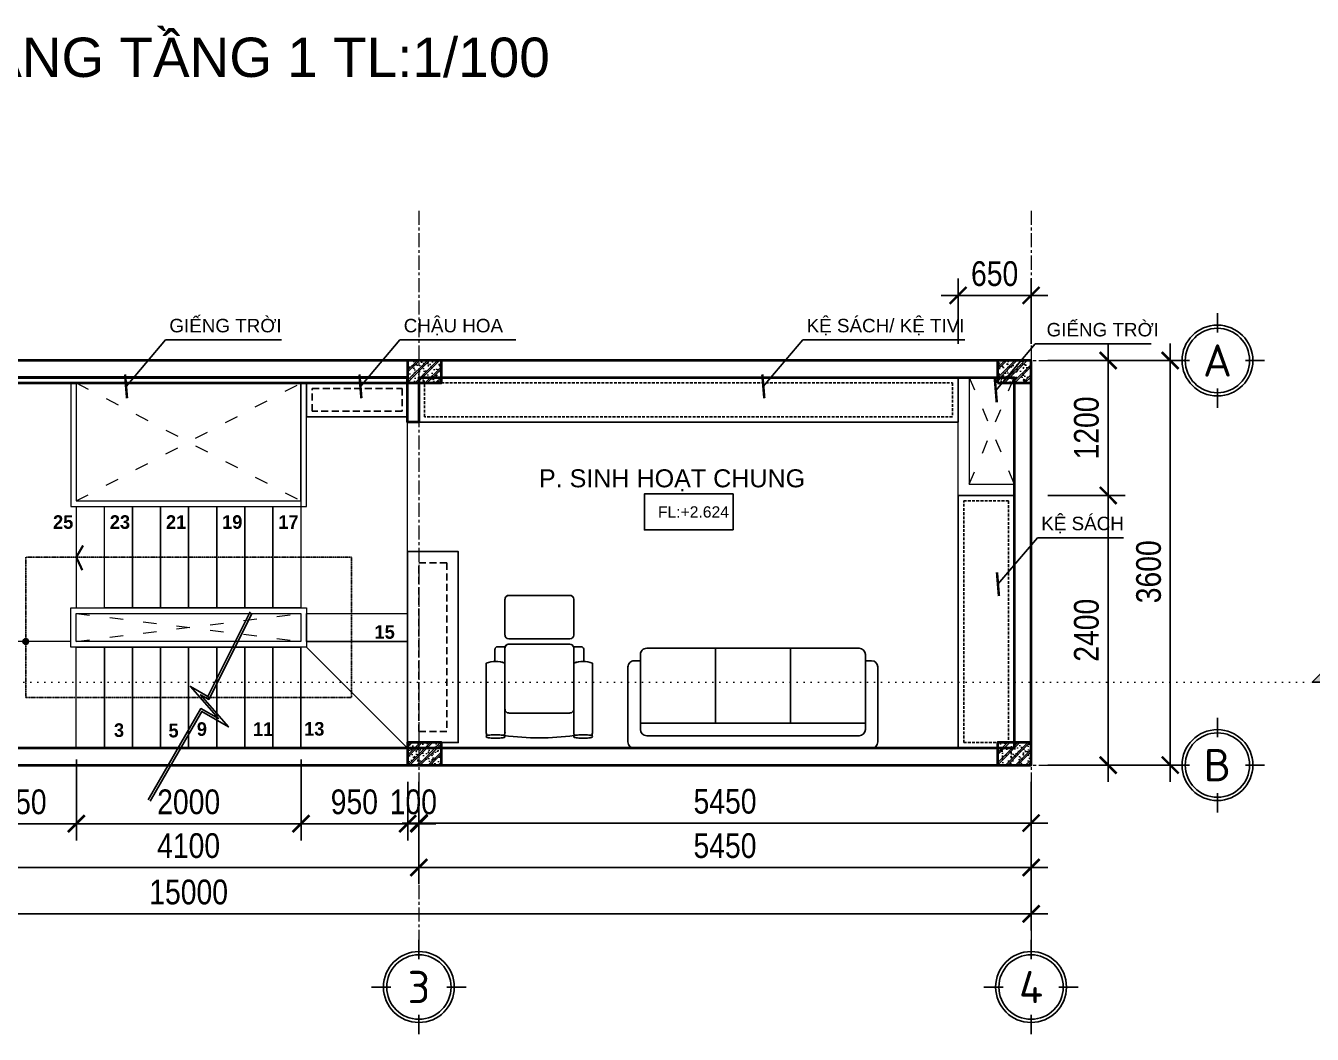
# Model space of a CAD drawing. Header units: inches. Extents: x 236662 to 497023, y -248575 to 81795.
# Drawn here: x 298294 to 309748, y -23908 to -14934 of the extents above; entities that cross this region are included whole.
import ezdxf
from ezdxf.enums import TextEntityAlignment as Align

# ---------------------------------------------------------------- set-up
doc = ezdxf.new("R2010")
doc.units = ezdxf.units.IN
doc.header["$LTSCALE"] = 10
doc.header["$MEASUREMENT"] = 0
for name, pattern in [('ACAD_ISO03W100', [30, 12, -18]), ('CENTER', [2, 1.25, -0.25, 0.25, -0.25]), ('CENTER2', [1.125, 0.75, -0.125, 0.125, -0.125]), ('DASHED2', [0.375, 0.25, -0.125]), ('DOT2', [0.125, 0, -0.125]), ('HIDDEN', [0.375, 0.25, -0.125])]:
    doc.linetypes.add(name, pattern=pattern)
for name, color, linetype in [('01. HP_TEXT', 9, 'Continuous'), ('07. HP_KY HIEU', 43, 'Continuous'), ('08. HP_DIM', 118, 'Continuous'), ('10. HP_VAT DUNG 1', 144, 'Continuous'), ('TEXT', 2, 'Continuous'), ('truc', 2, 'CENTER2')]:
    doc.layers.add(name, color=color, linetype=linetype)
for name, color, linetype, lineweight in [('02. HP_BE TONG', 1, 'Continuous', 35), ('03. HP_TUONG', 2, 'Continuous', 35), ('05. HP_TRUC', 251, 'CENTER', 5), ('06. HP_THAY 1', 134, 'Continuous', 15), ('06. HP_THAY 2', 147, 'Continuous', 13), ('09_HP_HATCH', 8, 'Continuous', 5), ('14. HP_OPENING', 250, 'ACAD_ISO03W100', 5), ('GHICHU', 7, 'Continuous', 9), ('N KHUAT', 8, 'Continuous', 5)]:
    doc.layers.add(name, color=color, linetype=linetype, lineweight=lineweight)
doc.styles.add('AVO', font='VNI-Avo-Bold.TTF')
doc.styles.add('BAOANNOTE', font='Arial.ttf', dxfattribs={"width": 0.8})
doc.styles.add('ISOCP50', font='ISOCPEUR.TTF')
doc.styles.add('TEXT (none)', font='Arial.ttf')
doc.styles.add('text2', font='VHELVCN.TTF')
doc.dimstyles.new('AL-100', dxfattribs={"dimtxt": 220, "dimasz": 150, "dimexe": 150, "dimexo": 150, "dimgap": 80, "dimtad": 1, "dimdec": 0, "dimzin": 9, "dimtxsty": 'text2', "dimblk": 'ARCHTICK', "dimcen": 1, "dimdle": 150, "dimclrd": 256, "dimclre": 256, "dimclrt": 7, "dimadec": 0, "dimazin": 0, "dimtfac": 1, "dimtdec": 0, "dimtix": 1, "dimtmove": 2, "dimatfit": 3, "dimldrblk": 'ARCHTICK', "dimfxl": 1, "dimtolj": 1, "dimtzin": 0, "dimlwd": -1, "dimlwe": -1, "dimarcsym": 0})

# ---------------------------------------------------------------- blocks, each defined once
blk = doc.blocks.new('_ArchTick')
at = {"color": 0, "linetype": 'ByBlock', "const_width": 0.15}
blk.add_lwpolyline([(-0.5, -0.5), (0.5, 0.5)], dxfattribs=at)
blk = doc.blocks.new('*D109')
at = {"layer": '08. HP_DIM', "transparency": 16777216}
for p, q in [((292245, -21663), (292245, -22986)), ((307245, -21663), (307245, -22986)), ((292095, -22836), (307395, -22836))]:
    blk.add_line(p, q, dxfattribs=at)
at = {"layer": 'Defpoints', "color": 0, "transparency": 16777216}
for p in [(292245, -21513), (307245, -21513), (307245, -22836)]:
    blk.add_point(p, dxfattribs=at)
at = {"layer": '08. HP_DIM', "transparency": 16777216, "xscale": 150, "yscale": 150, "zscale": 150, "rotation": 180}
blk.add_blockref('_ArchTick', (292245, -22836), dxfattribs=at)
at = {"layer": '08. HP_DIM', "transparency": 16777216, "xscale": 150, "yscale": 150, "zscale": 150}
blk.add_blockref('_ArchTick', (307245, -22836), dxfattribs=at)
at = {"layer": '08. HP_DIM', "color": 7, "transparency": 16777216, "insert": (299745, -22643), "char_height": 220, "attachment_point": 5, "style": 'text2'}
blk.add_mtext('\\A1;15000', dxfattribs=at)
blk = doc.blocks.new('*D112')
at = {"layer": '08. HP_DIM', "transparency": 16777216}
for p, q in [((301795, -21663), (301795, -22178)), ((307245, -21663), (307245, -22178)), ((301645, -22028), (307395, -22028))]:
    blk.add_line(p, q, dxfattribs=at)
at = {"layer": 'Defpoints', "color": 0, "transparency": 16777216}
for p in [(301795, -21513), (307245, -21513), (307245, -22028)]:
    blk.add_point(p, dxfattribs=at)
at = {"layer": '08. HP_DIM', "transparency": 16777216, "xscale": 150, "yscale": 150, "zscale": 150, "rotation": 180}
blk.add_blockref('_ArchTick', (301795, -22028), dxfattribs=at)
at = {"layer": '08. HP_DIM', "transparency": 16777216, "xscale": 150, "yscale": 150, "zscale": 150}
blk.add_blockref('_ArchTick', (307245, -22028), dxfattribs=at)
at = {"layer": '08. HP_DIM', "color": 7, "transparency": 16777216, "insert": (304520, -21836), "char_height": 220, "attachment_point": 5, "style": 'text2'}
blk.add_mtext('\\A1;5450', dxfattribs=at)
blk = doc.blocks.new('grid test1')
at = {"ltscale": 20}
for p, q in [((0, 440), (0, 260)), ((-260, 0), (-440, 0)), ((440, 0), (260, 0)), ((0, -260), (0, -440))]:
    blk.add_line(p, q, dxfattribs=at)
at = {"color": 251, "ltscale": 20, "true_color": 0x636466}
for radius in [330, 300]:
    blk.add_circle((0, 0), radius, dxfattribs=at)
at = {"layer": '01. HP_TEXT', "color": 2, "ltscale": 20, "true_color": 0xf1eb1f, "style": 'ISOCP50'}
blk.add_attdef('GRID', text='', height=300, dxfattribs=at).set_placement((-37, 0), align=Align.MIDDLE_CENTER)
blk = doc.blocks.new('zcsadsdasd3')
at = {"layer": '05. HP_TRUC', "ltscale": 10}
for p, q in [((-5450, 4933), (-5450, -1554)), ((0, 4933), (0, -1554)), ((-15930, 3600), (1239, 3600)), ((-15930, 0), (1239, 0))]:
    blk.add_line(p, q, dxfattribs=at)
at = {"layer": '07. HP_KY HIEU', "ltscale": 20}
ref = blk.add_blockref('grid test1', (1659, 3600), dxfattribs=dict(at, xscale=0.9555000001564621, yscale=0.9555000001564621, zscale=0.9555000001564621))
ref.add_attrib('GRID', 'A', dxfattribs={"layer": 'TEXT', "ltscale": 20, "height": 287, "style": 'ISOCP50'}).set_placement((1659, 3600), align=Align.MIDDLE_CENTER)
ref = blk.add_blockref('grid test1', (1659, 0), dxfattribs=dict(at, xscale=0.9555000001564621, yscale=0.9555000001564621, zscale=0.9555000001564621))
ref.add_attrib('GRID', 'B', dxfattribs={"layer": 'TEXT', "ltscale": 20, "height": 287, "style": 'ISOCP50'}).set_placement((1659, 0), align=Align.MIDDLE_CENTER)
ref = blk.add_blockref('grid test1', (-5450, -1975), dxfattribs=dict(at, xscale=0.9555000001564621, yscale=0.9555000001564621, zscale=0.9555000001564621))
ref.add_attrib('GRID', '3', dxfattribs={"layer": 'TEXT', "ltscale": 20, "height": 287, "style": 'ISOCP50'}).set_placement((-5450, -1975), align=Align.MIDDLE_CENTER)
ref = blk.add_blockref('grid test1', (0, -1975), dxfattribs=dict(at, xscale=0.9555000001564621, yscale=0.9555000001564621, zscale=0.9555000001564621))
ref.add_attrib('GRID', '4', dxfattribs={"layer": 'TEXT', "ltscale": 20, "height": 287, "style": 'ISOCP50'}).set_placement((0, -1975), align=Align.MIDDLE_CENTER)
blk = doc.blocks.new('*D119')
at = {"layer": '08. HP_DIM', "transparency": 16777216}
for p, q in [((298745, -21463), (298745, -22184)), ((300745, -21463), (300745, -22184)), ((298595, -22034), (300895, -22034))]:
    blk.add_line(p, q, dxfattribs=at)
at = {"layer": 'Defpoints', "color": 0, "transparency": 16777216}
for p in [(298745, -21313), (300745, -21313), (300745, -22034)]:
    blk.add_point(p, dxfattribs=at)
at = {"layer": '08. HP_DIM', "transparency": 16777216, "xscale": 150, "yscale": 150, "zscale": 150, "rotation": 180}
blk.add_blockref('_ArchTick', (298745, -22034), dxfattribs=at)
at = {"layer": '08. HP_DIM', "transparency": 16777216, "xscale": 150, "yscale": 150, "zscale": 150}
blk.add_blockref('_ArchTick', (300745, -22034), dxfattribs=at)
at = {"layer": '08. HP_DIM', "color": 7, "transparency": 16777216, "insert": (299745, -21841), "char_height": 220, "attachment_point": 5, "style": 'text2'}
blk.add_mtext('\\A1;2000', dxfattribs=at)
blk = doc.blocks.new('*D115')
at = {"layer": '08. HP_DIM', "transparency": 16777216}
for p, q in [((307931, -21663), (307931, -18963)), ((307395, -19113), (308081, -19113)), ((307395, -21513), (308081, -21513))]:
    blk.add_line(p, q, dxfattribs=at)
at = {"layer": 'Defpoints', "color": 0, "transparency": 16777216}
for p in [(307245, -19113), (307931, -19113), (307245, -21513)]:
    blk.add_point(p, dxfattribs=at)
at = {"layer": '08. HP_DIM', "transparency": 16777216, "xscale": 150, "yscale": 150, "zscale": 150}
for p, rotation in [((307931, -19113), 90), ((307931, -21513), 270)]:
    blk.add_blockref('_ArchTick', p, dxfattribs=dict(at, rotation=rotation))
at = {"layer": '08. HP_DIM', "color": 7, "transparency": 16777216, "insert": (307738, -20313), "char_height": 220, "attachment_point": 5, "rotation": 90, "style": 'text2'}
blk.add_mtext('\\A1;2400', dxfattribs=at)
blk = doc.blocks.new('*D116')
at = {"layer": '08. HP_DIM', "transparency": 16777216}
for p, q in [((307931, -19263), (307931, -17763)), ((307395, -17913), (308081, -17913)), ((307395, -19113), (308081, -19113))]:
    blk.add_line(p, q, dxfattribs=at)
at = {"layer": 'Defpoints', "color": 0, "transparency": 16777216}
for p in [(307245, -17913), (307931, -17913), (307245, -19113)]:
    blk.add_point(p, dxfattribs=at)
at = {"layer": '08. HP_DIM', "transparency": 16777216, "xscale": 150, "yscale": 150, "zscale": 150}
for p, rotation in [((307931, -17913), 90), ((307931, -19113), 270)]:
    blk.add_blockref('_ArchTick', p, dxfattribs=dict(at, rotation=rotation))
at = {"layer": '08. HP_DIM', "color": 7, "transparency": 16777216, "insert": (307738, -18513), "char_height": 220, "attachment_point": 5, "rotation": 90, "style": 'text2'}
blk.add_mtext('\\A1;1200', dxfattribs=at)
blk = doc.blocks.new('*D118')
at = {"layer": '08. HP_DIM', "transparency": 16777216}
for p, q in [((306595, -17763), (306595, -17183)), ((307245, -17763), (307245, -17183)), ((306445, -17333), (307395, -17333))]:
    blk.add_line(p, q, dxfattribs=at)
at = {"layer": 'Defpoints', "color": 0, "transparency": 16777216}
for p in [(307245, -17333), (306595, -17913), (307245, -17913)]:
    blk.add_point(p, dxfattribs=at)
at = {"layer": '08. HP_DIM', "transparency": 16777216, "xscale": 150, "yscale": 150, "zscale": 150, "rotation": 180}
blk.add_blockref('_ArchTick', (306595, -17333), dxfattribs=at)
at = {"layer": '08. HP_DIM', "transparency": 16777216, "xscale": 150, "yscale": 150, "zscale": 150}
blk.add_blockref('_ArchTick', (307245, -17333), dxfattribs=at)
at = {"layer": '08. HP_DIM', "color": 7, "transparency": 16777216, "insert": (306920, -17141), "char_height": 220, "attachment_point": 5, "style": 'text2'}
blk.add_mtext('\\A1;650', dxfattribs=at)
blk = doc.blocks.new('*D124')
at = {"layer": '08. HP_DIM', "transparency": 16777216}
for p, q in [((300745, -21463), (300745, -22184)), ((301695, -21663), (301695, -22184)), ((300595, -22034), (301845, -22034))]:
    blk.add_line(p, q, dxfattribs=at)
at = {"layer": 'Defpoints', "color": 0, "transparency": 16777216}
for p in [(300745, -21313), (301695, -21513), (301695, -22034)]:
    blk.add_point(p, dxfattribs=at)
at = {"layer": '08. HP_DIM', "transparency": 16777216, "xscale": 150, "yscale": 150, "zscale": 150, "rotation": 180}
blk.add_blockref('_ArchTick', (300745, -22034), dxfattribs=at)
at = {"layer": '08. HP_DIM', "transparency": 16777216, "xscale": 150, "yscale": 150, "zscale": 150}
blk.add_blockref('_ArchTick', (301695, -22034), dxfattribs=at)
at = {"layer": '08. HP_DIM', "color": 7, "transparency": 16777216, "insert": (301220, -21841), "char_height": 220, "attachment_point": 5, "style": 'text2'}
blk.add_mtext('\\A1;950', dxfattribs=at)
blk = doc.blocks.new('*D278')
at = {"layer": '08. HP_DIM', "transparency": 16777216}
for p, q in [((297795, -21463), (297795, -22184)), ((298745, -21463), (298745, -22184)), ((297645, -22034), (298895, -22034))]:
    blk.add_line(p, q, dxfattribs=at)
at = {"layer": 'Defpoints', "color": 0, "transparency": 16777216}
for p in [(297795, -21313, 6), (298745, -21313, 6), (298745, -22034)]:
    blk.add_point(p, dxfattribs=at)
at = {"layer": '08. HP_DIM', "transparency": 16777216, "xscale": 150, "yscale": 150, "zscale": 150, "rotation": 180}
blk.add_blockref('_ArchTick', (297795, -22034), dxfattribs=at)
at = {"layer": '08. HP_DIM', "transparency": 16777216, "xscale": 150, "yscale": 150, "zscale": 150}
blk.add_blockref('_ArchTick', (298745, -22034), dxfattribs=at)
at = {"layer": '08. HP_DIM', "color": 7, "transparency": 16777216, "insert": (298270, -21841), "char_height": 220, "attachment_point": 5, "style": 'text2'}
blk.add_mtext('\\A1;950', dxfattribs=at)
blk = doc.blocks.new('*D279')
at = {"layer": '08. HP_DIM', "transparency": 16777216}
for p, q in [((301695, -21663), (301695, -22184)), ((301795, -21663), (301795, -22184)), ((301695, -22034), (301545, -22034)), ((301695, -22034), (301795, -22034)), ((301795, -22034), (301945, -22034))]:
    blk.add_line(p, q, dxfattribs=at)
at = {"layer": 'Defpoints', "color": 0, "transparency": 16777216}
for p in [(301695, -21513, 6), (301795, -21513, 6), (301795, -22034)]:
    blk.add_point(p, dxfattribs=at)
at = {"layer": '08. HP_DIM', "transparency": 16777216, "xscale": 150, "yscale": 150, "zscale": 150}
blk.add_blockref('_ArchTick', (301695, -22034), dxfattribs=at)
at = {"layer": '08. HP_DIM', "transparency": 16777216, "xscale": 150, "yscale": 150, "zscale": 150, "rotation": 180}
blk.add_blockref('_ArchTick', (301795, -22034), dxfattribs=at)
at = {"layer": '08. HP_DIM', "color": 7, "transparency": 16777216, "insert": (301745, -21841), "char_height": 220, "attachment_point": 5, "style": 'text2'}
blk.add_mtext('\\A1;100', dxfattribs=at)
blk = doc.blocks.new('sdfssdas')
at = {"lineweight": -3}
h = blk.add_hatch(color=256, dxfattribs=at)
edge = h.paths.add_edge_path()
edge.add_line((1902405, -245251), (1902534, -245251))
edge.add_ellipse((1902860, -245251), major_axis=(-231, 231), ratio=1, start_angle=7.3398, end_angle=45, ccw=False)
edge.add_line((1902602, -245052), (1902405, -245251))
edge = h.paths.add_edge_path()
edge.add_ellipse((1902860, -245251), major_axis=(-231, 231), ratio=1, start_angle=315, end_angle=353.4928, ccw=False)
edge.add_ellipse((1902860, -245251), major_axis=(-319, 69), ratio=1, start_angle=237.205, end_angle=282.205, ccw=False)
edge.add_line((1903091, -245020), (1902860, -244789))
edge.add_line((1902860, -244789), (1902657, -244996))
edge = h.paths.add_edge_path()
edge.add_ellipse((1902860, -245251), major_axis=(-109, 308), ratio=1, start_angle=250.4425, end_angle=295.4425, ccw=False)
edge.add_line((1903187, -245251), (1903322, -245251))
edge.add_line((1903322, -245251), (1903091, -245020))
blk.add_line((1902534, -245251), (1903187, -245251), dxfattribs=at)
blk.add_lwpolyline([(1902534, -245251), (1902405, -245251), (1902860, -244789), (1903322, -245251), (1903187, -245251)], dxfattribs=at)
blk.add_circle((1902860, -245251), 327, dxfattribs=at)
at = {"layer": 'GHICHU', "color": 0, "linetype": 'Continuous', "attachment_point": 1, "style": 'AVO'}
for s, insert, char_height, width in [('{\\fVNI-Avo|b0|i0|c0|p2;1}', (1902805, -244975), 234.38, 39462.4), ('{\\fVNI-Avo|b0|i0|c0|p2;KT-17}', (1902659, -245310), 130, 21888.48)]:
    blk.add_mtext(s, dxfattribs=dict(at, insert=insert, char_height=char_height, width=width))
blk = doc.blocks.new('ádasdzz')
at = {"layer": 'truc', "color": 2, "linetype": 'DOT2', "lineweight": 5, "ltscale": 50}
blk.add_lwpolyline([(450, -644), (6834, -644), (6834, -2300), (21310, -2300)], dxfattribs=at)
at = {"xscale": 0.9750026861104956, "yscale": 0.9750026861104956, "zscale": 0.9750026861104956}
blk.add_blockref('sdfssdas', (-1833540, 236820), dxfattribs=at)
blk = doc.blocks.new('*D1336')
at = {"layer": '08. HP_DIM', "transparency": 16777216}
for p, q in [((-15000, -3750), (-15000, -5073)), ((0, -3750), (0, -5073)), ((-15150, -4923), (150, -4923))]:
    blk.add_line(p, q, dxfattribs=at)
at = {"layer": 'Defpoints', "color": 0, "transparency": 16777216}
for p in [(-15000, -3600), (0, -3600), (0, -4923)]:
    blk.add_point(p, dxfattribs=at)
at = {"layer": '08. HP_DIM', "transparency": 16777216, "xscale": 150, "yscale": 150, "zscale": 150, "rotation": 180}
blk.add_blockref('_ArchTick', (-15000, -4923), dxfattribs=at)
at = {"layer": '08. HP_DIM', "transparency": 16777216, "xscale": 150, "yscale": 150, "zscale": 150}
blk.add_blockref('_ArchTick', (0, -4923), dxfattribs=at)
at = {"layer": '08. HP_DIM', "color": 7, "transparency": 16777216, "insert": (-7500, -4731), "char_height": 220, "attachment_point": 5, "style": 'text2'}
blk.add_mtext('\\A1;15000', dxfattribs=at)
blk = doc.blocks.new('COT')
at = {"layer": '09_HP_HATCH'}
h = blk.add_hatch(dxfattribs=at)
h.set_pattern_fill('CHAU-01', color=256, scale=15, pattern_type=2)
h.set_pattern_definition([(50, (-55276.965, -37444.2), (107.58903, -9.41282), [11.25, -123.75]), (355, (-55276.97, -37444.2), (-20.8127, 112.82882), [9, -99]), (100.4514, (-55268, -37444.99), (86.7764, 103.41593), [9.56103, -105.17132]), (46.1842, (-55276.97, -37414.2), (160.08616, -24.82785), [16.875, -185.625]), (96.6356, (-55263.62, -37416.27), (140.1994, 146.11768), [14.34154, -157.75695]), (351.1842, (-55276.97, -37414.2), (140.1993, 146.1178), [13.5, -148.5]), (21, (-55261.965, -37421.7), (89.53606, -60.39283), [11.25, -123.75]), (326, (-55261.97, -37421.7), (36.4973, 108.7725), [9, -99]), (71.4514, (-55254.5, -37426.73), (126.0334, 48.37957), [9.56103, -105.17132]), (37.5, (-55276.965, -37444.2), (1.823978, 49.934078), [0, -97.8, 0, -100.5, 0, -99.375]), (7.5, (-55276.965, -37444.2), (39.46043, 59.161757), [0, -57.3, 0, -95.55, 0, -37.875]), (327.5, (-55310.415, -37444.2), (80.073365, -3.38323), [0, -37.5, 0, -117, 0, -155.25]), (317.5, (-55325.415, -37444.2), (87.477925, 15.01575), [0, -48.75, 0, -77.7, 0, -110.25]), (45, (-55276.965, -37444.2), (-45.07806, 45.07806), []), (45, (-55276.965, -37425.827), (-45.07806, 45.07806), [])])
h.paths.add_polyline_path([(0, -200), (300, -200), (300, 0), (0, 0)])
at = {"layer": '02. HP_BE TONG'}
blk.add_lwpolyline([(0, -200), (300, -200), (300, 0), (0, 0)], close=True, dxfattribs=at)
blk = doc.blocks.new('ádasdwdczxzc')
at = {"layer": '03. HP_TUONG'}
for p in [(-15000, 3600), (-9750, 3600), (-5550, 3600), (-300, 3600), (-15000, 200), (-9750, 200), (-5550, 200), (-300, 200)]:
    blk.add_blockref('COT', p, dxfattribs=at)
blk = doc.blocks.new('*D1338')
at = {"layer": '08. HP_DIM', "transparency": 16777216}
for p, q in [((-9550, -3750), (-9550, -4661)), ((-5450, -3750), (-5450, -4661)), ((-9700, -4511), (-5300, -4511))]:
    blk.add_line(p, q, dxfattribs=at)
at = {"layer": 'Defpoints', "color": 0, "transparency": 16777216}
for p in [(-9550, -3600), (-5450, -3600), (-5450, -4511)]:
    blk.add_point(p, dxfattribs=at)
at = {"layer": '08. HP_DIM', "transparency": 16777216, "xscale": 150, "yscale": 150, "zscale": 150, "rotation": 180}
blk.add_blockref('_ArchTick', (-9550, -4511), dxfattribs=at)
at = {"layer": '08. HP_DIM', "transparency": 16777216, "xscale": 150, "yscale": 150, "zscale": 150}
blk.add_blockref('_ArchTick', (-5450, -4511), dxfattribs=at)
at = {"layer": '08. HP_DIM', "color": 7, "transparency": 16777216, "insert": (-7500, -4318), "char_height": 220, "attachment_point": 5, "style": 'text2'}
blk.add_mtext('\\A1;4100', dxfattribs=at)
blk = doc.blocks.new('*D1339')
at = {"layer": '08. HP_DIM', "transparency": 16777216}
for p, q in [((-5450, -3750), (-5450, -4661)), ((0, -3750), (0, -4661)), ((-5600, -4511), (150, -4511))]:
    blk.add_line(p, q, dxfattribs=at)
at = {"layer": 'Defpoints', "color": 0, "transparency": 16777216}
for p in [(-5450, -3600), (0, -3600), (0, -4511)]:
    blk.add_point(p, dxfattribs=at)
at = {"layer": '08. HP_DIM', "transparency": 16777216, "xscale": 150, "yscale": 150, "zscale": 150, "rotation": 180}
blk.add_blockref('_ArchTick', (-5450, -4511), dxfattribs=at)
at = {"layer": '08. HP_DIM', "transparency": 16777216, "xscale": 150, "yscale": 150, "zscale": 150}
blk.add_blockref('_ArchTick', (0, -4511), dxfattribs=at)
at = {"layer": '08. HP_DIM', "color": 7, "transparency": 16777216, "insert": (-2725, -4318), "char_height": 220, "attachment_point": 5, "style": 'text2'}
blk.add_mtext('\\A1;5450', dxfattribs=at)
blk = doc.blocks.new('*D1340')
at = {"layer": '08. HP_DIM', "transparency": 16777216}
for p, q in [((1239, 150), (1239, -3750)), ((365, 0), (1389, 0)), ((365, -3600), (1389, -3600))]:
    blk.add_line(p, q, dxfattribs=at)
at = {"layer": 'Defpoints', "color": 0, "transparency": 16777216}
for p in [(215, 0), (215, -3600), (1239, -3600)]:
    blk.add_point(p, dxfattribs=at)
at = {"layer": '08. HP_DIM', "transparency": 16777216, "xscale": 150, "yscale": 150, "zscale": 150}
for p, rotation in [((1239, 0), 90), ((1239, -3600), 270)]:
    blk.add_blockref('_ArchTick', p, dxfattribs=dict(at, rotation=rotation))
at = {"layer": '08. HP_DIM', "color": 7, "transparency": 16777216, "insert": (1047, -1880), "char_height": 220, "attachment_point": 5, "rotation": 90, "style": 'text2'}
blk.add_mtext('\\A1;3600', dxfattribs=at)
blk = doc.blocks.new('Level mark - Plan 2')
blk.add_lwpolyline([(12.53, 0.4), (12.53, 3.6), (4.64, 3.6), (4.64, 0.4)], close=True)
at = {"style": 'BAOANNOTE', "flags": 8}
blk.add_attdef('FL%%P0.000', text='', height=2, dxfattribs=at).set_placement((9, 2), align=Align.MIDDLE_CENTER)
blk = doc.blocks.new('A$C51650A6A')
for p, q in [((0, 167), (0, 834)), ((56, 890), (2169, 890)), ((2225, 834), (2225, 167)), ((111, 56), (111, 723)), ((167, 779), (2058, 779)), ((2114, 723), (2114, 56)), ((111, 667), (2114, 667)), ((779, 667), (779, 0)), ((1446, 667), (1446, 0)), ((111, 111), (56, 111)), ((2058, 0), (167, 0)), ((2169, 111), (2114, 111))]:
    blk.add_line(p, q)
for centre, start, end in [((56, 834), 90, 180), ((2169, 834), 0, 90), ((167, 723), 90, 180), ((2058, 723), 0, 90), ((56, 167), 180, 270), ((2169, 167), 270, 0), ((167, 56), 180, 270), ((2058, 56), 270, 0)]:
    blk.add_arc(centre, 55.6, start, end)
blk = doc.blocks.new('A$C6F8167EC')
for p, q in [((70, 834), (97, 834)), ((97, 807), (70, 807)), ((97, 807), (70, 807)), ((876, 834), (849, 834)), ((849, 807), (876, 807)), ((849, 807), (876, 807)), ((0, 780), (0, 167)), ((167, 780), (167, 612)), ((167, 612), (167, 780)), ((779, 612), (779, 780)), ((779, 612), (779, 780)), ((946, 780), (946, 167)), ((167, 612), (167, 578)), ((167, 167), (167, 612)), ((167, 578), (167, 167)), ((167, 578), (167, 33)), ((745, 612), (200, 612)), ((200, 612), (745, 612)), ((745, 612), (200, 612)), ((779, 167), (779, 612)), ((779, 578), (779, 612)), ((779, 167), (779, 578)), ((779, 33), (779, 578)), ((78, 153), (78, 44)), ((868, 44), (868, 153)), ((100, 22), (169, 22)), ((777, 22), (845, 22)), ((167, -81), (167, -401)), ((200, 0), (745, 0)), ((200, 0), (745, 0)), ((745, -47), (200, -47)), ((200, -47), (745, -47)), ((779, -401), (779, -81)), ((200, -434), (745, -434)), ((200, -434), (745, -434))]:
    blk.add_line(p, q)
for centre, radius, start, end in [((9, 820), 8.9, 108.0146, 177.6657), ((9, 821), 8.9, 182.3343, 251.9854), ((107, 776), 107, 160.3596, 177.9477), ((32, 740), 91.9, 97.4384, 106.5456), ((9, 821), 8.9, 251.9854, 255.2386), ((32, 900), 91.9, 253.4544, 262.5616), ((32, 900), 91.9, 253.7695, 262.5616), ((77, 271), 564, 90.6884, 95.7284), ((77, 1370), 564, 264.2716, 269.3116), ((77, 1370), 564, 264.2716, 269.3116), ((90, 271), 564, 84.2716, 89.3116), ((90, 1370), 564, 270.6884, 275.7284), ((90, 1370), 564, 270.6884, 275.7284), ((135, 740), 91.9, 73.4544, 82.5616), ((135, 900), 91.9, 277.4384, 286.2305), ((135, 900), 91.9, 277.4384, 286.5456), ((158, 821), 8.9, 284.7614, 288.0146), ((505, -1840), 2674, 90.6803, 97.3874), ((158, 820), 8.9, 2.3343, 71.9854), ((158, 821), 8.9, 288.0146, 357.6657), ((60, 776), 107, 2.0523, 19.6404), ((60, 776), 107, 2.0523, 19.6404), ((441, -1840), 2674, 82.6126, 89.3197), ((788, 820), 8.9, 108.0146, 177.6657), ((788, 821), 8.9, 182.3343, 251.9854), ((885, 776), 107, 160.3596, 177.9477), ((885, 776), 107, 160.3596, 177.9477), ((811, 740), 91.9, 97.4384, 106.5456), ((811, 900), 91.9, 253.4544, 262.5616), ((788, 821), 8.9, 251.9854, 255.2386), ((811, 900), 91.9, 253.7695, 262.5616), ((855, 271), 564, 90.6884, 95.7284), ((855, 1370), 564, 264.2716, 269.3116), ((855, 1370), 564, 264.2716, 269.3116), ((869, 271), 564, 84.2716, 89.3116), ((869, 1370), 564, 270.6884, 275.7284), ((869, 1370), 564, 270.6884, 275.7284), ((913, 740), 91.9, 73.4544, 82.5616), ((913, 900), 91.9, 277.4384, 286.5456), ((913, 900), 91.9, 277.4384, 286.2305), ((937, 820), 8.9, 2.3343, 71.9854), ((937, 821), 8.9, 288.0146, 357.6657), ((937, 821), 8.9, 284.7614, 288.0146), ((839, 776), 107, 2.0523, 19.6404), ((200, 578), 33.4, 90, 180), ((200, 578), 33.4, 90, 180), ((200, 578), 33.4, 90, 180), ((745, 578), 33.4, 0, 90), ((745, 578), 33.4, 0, 90), ((745, 578), 33.4, 0, 90), ((83, 413), 260, 251.3034, 288.6966), ((83, 413), 260, 268.7755, 288.6966), ((862, 413), 260, 251.3034, 288.6966), ((862, 413), 260, 251.3034, 271.2245), ((100, 44), 22.2, 180, 270), ((200, 33), 33.4, 180, 270), ((200, 33), 33.4, 199.4712, 270), ((745, 33), 33.4, 270, 0), ((745, 33), 33.4, 270, 340.5288), ((845, 44), 22.2, 270, 0), ((200, -81), 33.4, 90, 180), ((200, -81), 33.4, 90, 180), ((745, -81), 33.4, 0, 90), ((745, -81), 33.4, 0, 90), ((745, -81), 33.4, 0, 90), ((200, -401), 33.4, 180, 270), ((200, -401), 33.4, 199.4712, 270), ((745, -401), 33.4, 270, 0), ((745, -401), 33.4, 270, 340.5288)]:
    blk.add_arc(centre, radius, start, end)
blk = doc.blocks.new('NOITHAT TANG 2')
at = {"layer": '10. HP_VAT DUNG 1'}
for points in [[(-5450, 3050), (-5450, 3450), (-650, 3450), (-650, 3050)], [(-6450, 3400), (-5550, 3400), (-5550, 3100), (-6450, 3100)], [(-650, 2400), (-150, 2400), (-150, 150), (-650, 150)], [(-5550, 1900), (-5100, 1900), (-5100, 200), (-5550, 200)]]:
    blk.add_lwpolyline(points, close=True, dxfattribs=at)
at = {"layer": '10. HP_VAT DUNG 1', "linetype": 'DASHED2', "ltscale": 25}
for points in [[(-6400, 3350), (-5600, 3350), (-5600, 3150), (-6400, 3150)], [(-5450, 1800), (-5200, 1800), (-5200, 300), (-5450, 300)]]:
    blk.add_lwpolyline(points, close=True, dxfattribs=at)
at = {"layer": '10. HP_VAT DUNG 1', "linetype": 'HIDDEN', "ltscale": 10}
for points in [[(-5400, 3100), (-5400, 3400), (-700, 3400), (-700, 3100)], [(-600, 2350), (-200, 2350), (-200, 200), (-600, 200)]]:
    blk.add_lwpolyline(points, close=True, dxfattribs=at)
at = {"layer": '10. HP_VAT DUNG 1', "rotation": 180}
for name, p in [('A$C6F8167EC', (-3905, 1075, -6)), ('A$C51650A6A', (-1364, 1040))]:
    blk.add_blockref(name, p, dxfattribs=at)
blk = doc.blocks.new('mb tang 2')
at = {"layer": '07. HP_KY HIEU'}
h = blk.add_hatch(color=256, dxfattribs=at)
h.dxf.hatch_style = 1
edge = h.paths.add_edge_path()
edge.add_arc((-8950, -2500), 25, 0, 360)
at = {"layer": '03. HP_TUONG'}
for points in [[(-11000, -3450), (-14900, -3450), (-14900, -2935), (-15000, -2935), (-15000, -3600), (0, -3600), (0, 0), (-15000, 0), (-15000, -509.2), (-14900, -509.2), (-14900, -150), (-5550, -150)], [(-5450, -150), (-150, -150), (-150, -3450), (-9450, -3450)], [(-5450, -150), (-5450, -550), (-5550, -550), (-5550, -150)]]:
    blk.add_lwpolyline(points, dxfattribs=at)
blk.add_lwpolyline([(-9450, -200), (-5550, -200), (-5550, -150), (-9450, -150)], close=True, dxfattribs=at)
at = {"layer": '06. HP_THAY 1'}
for points in [[(-8550, -200), (-8550, -1300), (-6450, -1300), (-6450, -200)], [(-8500, -200), (-8500, -1250), (-6500, -1250), (-6500, -200)]]:
    blk.add_lwpolyline(points, dxfattribs=at)
for points in [[(-8550, -2200), (-6450, -2200), (-6450, -2550), (-8550, -2550)], [(-8500, -2250), (-6500, -2250), (-6500, -2500), (-8500, -2500)]]:
    blk.add_lwpolyline(points, close=True, dxfattribs=at)
at = {"layer": '06. HP_THAY 2'}
for p, q in [((-8500, -1300), (-8500, -2200)), ((-6450, -2550), (-5550, -3450))]:
    blk.add_line(p, q, dxfattribs=at)
for points in [[(-6450, -2250), (-5550, -2250), (-5550, -200), (-6500, -200), (-6500, -2200), (-6450, -2200)], [(-650, -150), (-550, -150), (-550, -1100), (-150, -1100), (-150, -1200), (-650, -1200)], [(-8250, -2200), (-8250, -1300), (-8000, -1300), (-8000, -2200)], [(-8000, -2200), (-8000, -1300), (-7750, -1300), (-7750, -2200)], [(-7750, -2200), (-7750, -1300), (-7500, -1300), (-7500, -2200)], [(-7500, -2200), (-7500, -1300), (-7250, -1300), (-7250, -2200)], [(-7250, -2200), (-7250, -1300), (-7000, -1300), (-7000, -2200)], [(-7000, -2200), (-7000, -1300), (-6750, -1300), (-6750, -2200)], [(-6750, -2200), (-6750, -1300), (-6500, -1300), (-6500, -2200)], [(-6450, -2250), (-5550, -2250), (-5550, -2500), (-6450, -2500)], [(-8500, -3450), (-8500, -2550), (-8250, -2550), (-8250, -3450)], [(-8250, -3450), (-8250, -2550), (-8000, -2550), (-8000, -3450)], [(-8000, -3450), (-8000, -2550), (-7750, -2550), (-7750, -3450)], [(-7750, -3450), (-7750, -2550), (-7500, -2550), (-7500, -3450)], [(-7500, -3450), (-7500, -2550), (-7250, -2550), (-7250, -3450)], [(-7250, -3450), (-7250, -2550), (-7000, -2550), (-7000, -3450)], [(-7000, -3450), (-7000, -2550), (-6750, -2550), (-6750, -3450)], [(-6750, -3450), (-6750, -2550), (-6500, -2550), (-6500, -3450)]]:
    blk.add_lwpolyline(points, close=True, dxfattribs=at)
for points in [[(-8550, -2500), (-9450, -2500), (-9450, -3450), (-8500, -3450), (-8500, -2550)], [(-6450, -2500), (-5550, -2500), (-5550, -3450), (-6500, -3450), (-6500, -2550)], [(-6450, -2500), (-6450, -2550), (-6500, -2550)]]:
    blk.add_lwpolyline(points, dxfattribs=at)
at = {"layer": '07. HP_KY HIEU', "linetype": 'DASHED2'}
blk.add_lwpolyline([(-8950, -1750), (-8950, -3000), (-6050, -3000), (-6050, -1750)], close=True, dxfattribs=at)
at = {"layer": '07. HP_KY HIEU'}
for points in [[(-6951.7, -2237.3), (-7328.1, -2989.1), (-7483.3, -2899.5), (-7234.9, -3186.1), (-7390.1, -3096.5), (-7859.8, -3910.1)], [(-6935, -2246.9), (-7321, -3015.5), (-7393.4, -2973.7), (-7145, -3260.3), (-7383, -3122.9), (-7843.1, -3919.7)]]:
    blk.add_lwpolyline(points, dxfattribs=at)
blk.add_circle((-8950, -2500), 25, dxfattribs=at)
at = {"layer": '14. HP_OPENING'}
for p, q in [((-8500, -200), (-6500, -1250)), ((-8500, -1250), (-6500, -200)), ((-550, -150), (-150, -1100)), ((-550, -1100), (-150, -150)), ((-8500, -2250), (-6500, -2500)), ((-8500, -2500), (-6500, -2250))]:
    blk.add_line(p, q, dxfattribs=at)
at = {"layer": 'N KHUAT', "linetype": 'Continuous', "const_width": 20}
blk.add_lwpolyline([(-8446.4, -1865.5), (-8500, -1750), (-8439.4, -1646)], dxfattribs=at)
ref = blk.add_blockref('Level mark - Plan 2', (-3905.9, -1547.2), dxfattribs=dict(xscale=100, yscale=100, zscale=100))
ref.add_attrib('FL%%P0.000', 'FL:+2.624', dxfattribs={"height": 100, "style": 'BAOANNOTE'}).set_placement((-3005.9, -1347.2), align=Align.MIDDLE_CENTER)
at = {"layer": '08. HP_DIM'}
blk.add_blockref('ádasdwdczxzc', (0, -3600), dxfattribs=at)
at = {"layer": '01. HP_TEXT', "style": 'TEXT (none)'}
blk.add_text('P. SINH HOẠT CHUNG ', height=159.876, dxfattribs=at).set_placement((-4381.3, -1128.1))
at = {"layer": 'GHICHU', "color": 0, "linetype": 'Continuous', "style": 'AVO'}
for s, p in [('25', (-8706.7, -1497.8)), ('23', (-8201.3, -1497.8)), ('21', (-7701.3, -1497.8)), ('19', (-7201.3, -1497.8)), ('17', (-6701.3, -1497.8)), ('15', (-5844.7, -2476.2)), ('3', (-8164.4, -3349.4)), ('5', (-7679.1, -3353.5)), ('9', (-7426.8, -3340.1)), ('11', (-6926.8, -3340.1)), ('13', (-6471.2, -3337.9))]:
    blk.add_text(s, height=121, dxfattribs=at).set_placement(p)
at = {"layer": '08. HP_DIM'}
dim = blk.add_linear_dim(base=(1239.1, -3600), p1=(215, 0), p2=(215, -3600), angle=90, dimstyle='AL-100', dxfattribs=at)
dim.commit()
dim.dimension.update_dxf_attribs({"geometry": '*D1340', "text_midpoint": (1046.7, -1880), "dimtype": 128})
for base, p1, p2, picture, middle in [((0, -4922.9), (-15000, -3600), (0, -3600), '*D1336', (-7500, -4730.6)), ((-5450, -4510.7), (-9550, -3600), (-5450, -3600), '*D1338', (-7500, -4318.3)), ((0, -4510.7), (-5450, -3600), (0, -3600), '*D1339', (-2725, -4318.3))]:
    dim = blk.add_linear_dim(base=base, p1=p1, p2=p2, dimstyle='AL-100', dxfattribs=at)
    dim.commit()
    dim.dimension.update_dxf_attribs({"geometry": picture, "text_midpoint": middle})

msp = doc.modelspace()

# ---------------------------------------------------------------- block references
msp.add_blockref('mb tang 2', (307244.5, -17912.7, 6.3))
ref = msp.add_blockref('Level mark - Plan 2', (303338.6, -19460, 6.3), dxfattribs=dict(xscale=100, yscale=100, zscale=100))
ref.add_attrib('FL%%P0.000', 'FL:+2.624', dxfattribs={"height": 100, "style": 'BAOANNOTE'}).set_placement((304238.6, -19260, 6.3), align=Align.MIDDLE_CENTER)
at = {"layer": '07. HP_KY HIEU'}
msp.add_blockref('ádasdzz', (288438.1, -18474.8), dxfattribs=at)
at = {"layer": '08. HP_DIM'}
msp.add_blockref('zcsadsdasd3', (307244.5, -21512.7, 6.3), dxfattribs=at)

# ---------------------------------------------------------------- texts
at = {"layer": '01. HP_TEXT', "style": 'TEXT (none)'}
for s, height, p in [('MẶT BẰNG TẦNG 1 TL:1/100', 350, (296439.8, -15389.7, 6.3)), ('GIẾNG TRỜI', 119.91, (299573, -17661.9, 6.3)), ('CHẬU HOA', 119.91, (301659.6, -17661.9, 6.3)), ('KỆ SÁCH/ KỆ TIVI', 119.907, (305246.3, -17661.9, 6.3)), ('GIẾNG TRỜI', 119.91, (307382.6, -17698.2, 6.3)), ('P. SINH HOẠT CHUNG ', 159.876, (302863.2, -19040.9, 6.3)), ('KỆ SÁCH', 119.91, (307335.1, -19422.6, 6.3))]:
    msp.add_text(s, height=height, dxfattribs=at).set_placement(p)

# ---------------------------------------------------------------- dimensions: what is measured, and where the dimension line sits
at = {"layer": '08. HP_DIM'}
for base, p1, p2, picture, middle in [((307244.5, -17333.1, 6.3), (306594.5, -17912.7, 6.3), (307244.5, -17912.7, 6.3), '*D118', (306919.5, -17140.7, 6.3)), ((298744.5, -22033.7), (297794.5, -21312.7, 6.3), (298744.5, -21312.7, 6.3), '*D278', (298269.5, -21841.4)), ((300744.5, -22033.7, 6.3), (298744.5, -21312.7, 6.3), (300744.5, -21312.7, 6.3), '*D119', (299744.5, -21841.4, 6.3)), ((301694.5, -22033.7, 6.3), (300744.5, -21312.7, 6.3), (301694.5, -21512.7, 6.3), '*D124', (301219.5, -21841.4, 6.3)), ((307244.5, -22835.6, 6.3), (292244.5, -21512.7, 6.3), (307244.5, -21512.7, 6.3), '*D109', (299744.5, -22643.3, 6.3)), ((301794.5, -22033.7), (301694.5, -21512.7, 6.3), (301794.5, -21512.7, 6.3), '*D279', (301744.5, -21841.4)), ((307244.5, -22027.9, 6.3), (301794.5, -21512.7, 6.3), (307244.5, -21512.7, 6.3), '*D112', (304519.5, -21835.5, 6.3))]:
    dim = msp.add_linear_dim(base=base, p1=p1, p2=p2, dimstyle='AL-100', dxfattribs=at)
    dim.commit()
    dim.dimension.update_dxf_attribs({"geometry": picture, "text_midpoint": middle})
for base, p1, p2, picture, middle in [((307930.7, -17912.7, 6.3), (307244.5, -19112.7, 6.3), (307244.5, -17912.7, 6.3), '*D116', (307738.4, -18512.7, 6.3)), ((307930.7, -19112.7, 6.3), (307244.5, -21512.7, 6.3), (307244.5, -19112.7, 6.3), '*D115', (307738.4, -20312.7, 6.3))]:
    dim = msp.add_linear_dim(base=base, p1=p1, p2=p2, angle=90, dimstyle='AL-100', dxfattribs=at)
    dim.commit()
    dim.dimension.update_dxf_attribs({"geometry": picture, "text_midpoint": middle})

# ---------------------------------------------------------------- leaders
at = {"layer": '07. HP_KY HIEU'}
for points in [[(299187.5, -18142.6, 6.3), (299538.7, -17728.5, 6.3), (300571.2, -17728.5, 6.3)], [(301274, -18142.6, 6.3), (301625.2, -17728.5, 6.3), (302657.8, -17728.5, 6.3)], [(304860.8, -18142.6, 6.3), (305212, -17728.5, 6.3), (306653.5, -17728.5, 6.3)], [(306930.4, -18178.9, 6.3), (307281.6, -17764.9, 6.3), (308314.2, -17764.9, 6.3)], [(306949.6, -19903.3, 6.3), (307300.8, -19489.2, 6.3), (308065.8, -19489.2, 6.3)]]:
    msp.add_leader(points, dimstyle='AL-100', override={"dimgap": 80, "dimtad": 0}, dxfattribs=at)

# ---------------------------------------------------------------- next in the draw order: block references
at = {"layer": '08. HP_DIM'}
msp.add_blockref('NOITHAT TANG 2', (307244.5, -21512.7, 6.3), dxfattribs=at)

doc.saveas('drawing.dxf')
